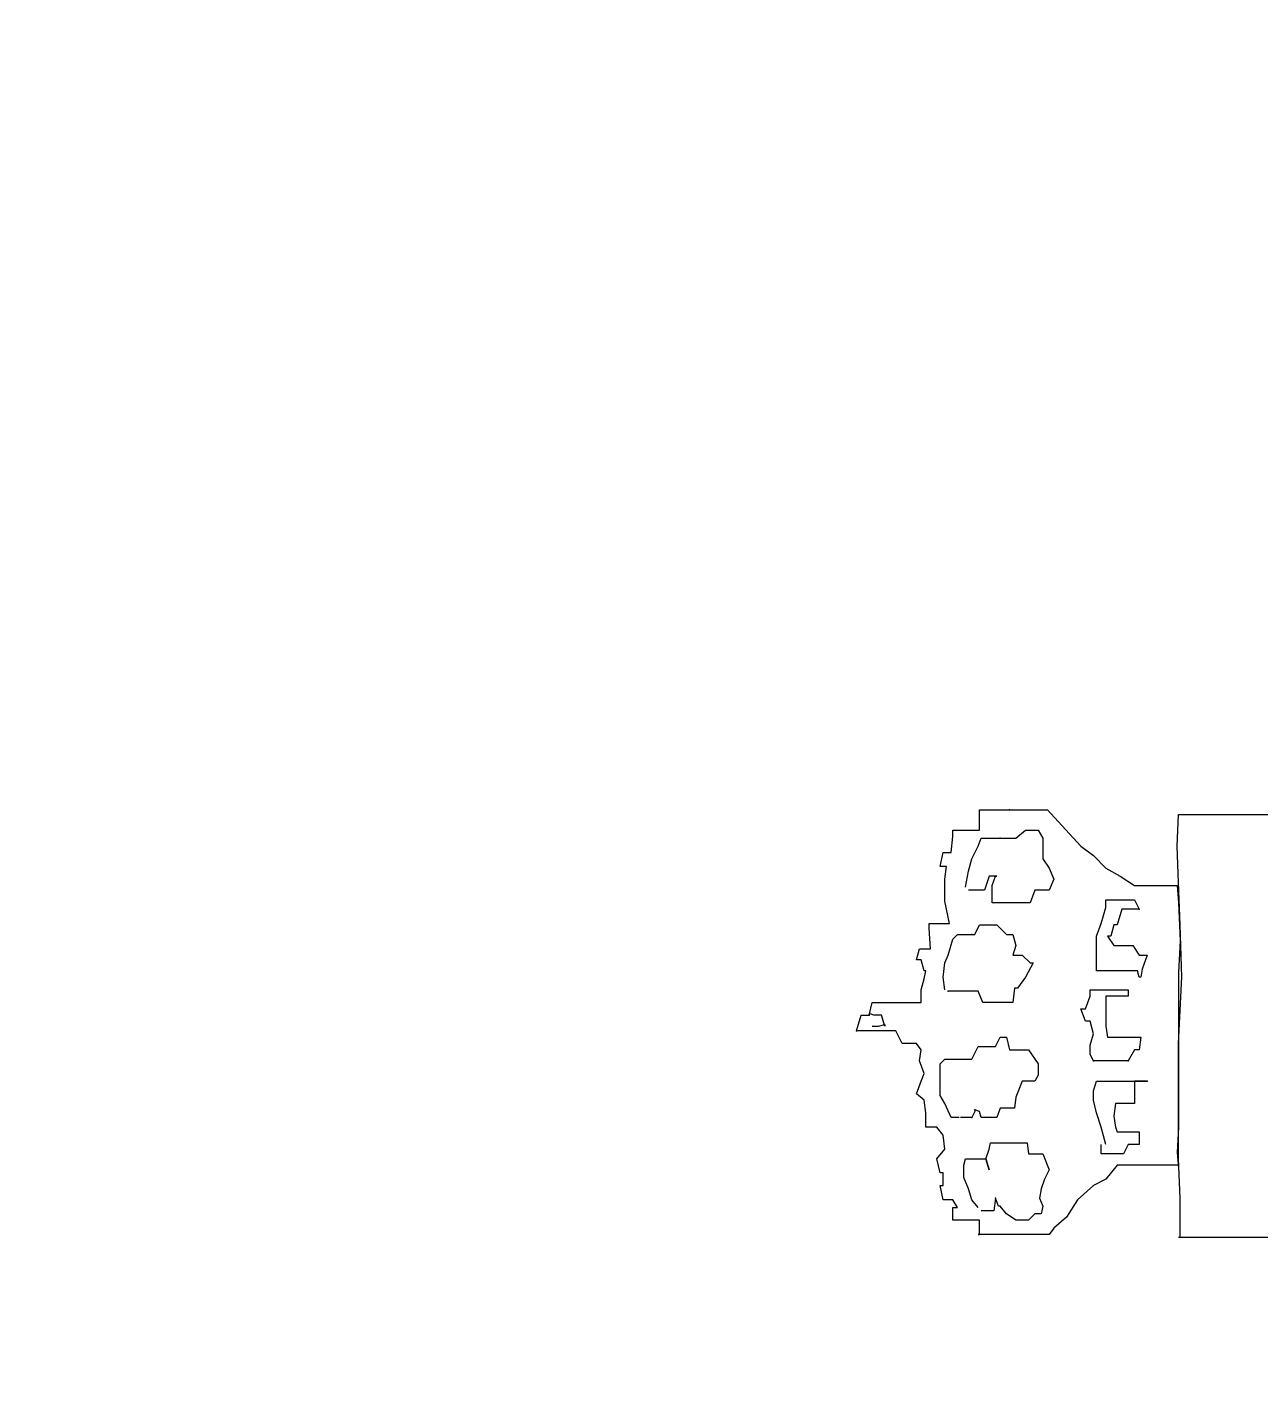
# Model space of a CAD drawing. Extents: x 731154 to 731744, y 4379381 to 4380408.
# Drawn here: x 731177.78 to 731185.58, y 4380248.94 to 4380257.48 of the extents above; entities that cross this region are included whole.
import ezdxf

# ---------------------------------------------------------------- set-up
doc = ezdxf.new("R2010")
doc.units = 0
doc.layers.get('0').update_dxf_attribs({"linetype": 'CONTINUOUS'})

msp = doc.modelspace()

# ---------------------------------------------------------------- linework, layer by layer
at = {"color": 0, "linetype": 'CONTINUOUS'}
for p, q in [((731183.81, 4380252.39), (731183.81, 4380252.52)), ((731183.81, 4380252.52), (731183.84, 4380252.52)), ((731183.81, 4380252.39), (731183.81, 4380252.52)), ((731183.81, 4380252.52), (731183.84, 4380252.52)), ((731183.84, 4380252.52), (731183.88, 4380252.52)), ((731183.84, 4380252.52), (731183.88, 4380252.52)), ((731183.88, 4380252.52), (731183.92, 4380252.52)), ((731183.88, 4380252.52), (731183.92, 4380252.52)), ((731183.92, 4380252.52), (731183.94, 4380252.52)), ((731183.92, 4380252.52), (731183.94, 4380252.52)), ((731183.94, 4380252.52), (731184, 4380252.52)), ((731183.94, 4380252.52), (731184, 4380252.52)), ((731184, 4380252.52), (731184.05, 4380252.52)), ((731184, 4380252.52), (731184.05, 4380252.52)), ((731184.05, 4380252.52), (731184.09, 4380252.52)), ((731184.05, 4380252.52), (731184.09, 4380252.52)), ((731184.09, 4380252.52), (731184.14, 4380252.52)), ((731184.09, 4380252.52), (731184.14, 4380252.52)), ((731184.14, 4380252.52), (731184.19, 4380252.52)), ((731184.14, 4380252.52), (731184.19, 4380252.52)), ((731184.19, 4380252.52), (731184.24, 4380252.52)), ((731184.19, 4380252.52), (731184.24, 4380252.52)), ((731184.24, 4380252.52), (731184.33, 4380252.42)), ((731184.24, 4380252.52), (731184.33, 4380252.42)), ((731185.06, 4380252.29), (731185.07, 4380252.49)), ((731185.06, 4380252.29), (731185.07, 4380252.49)), ((731185.07, 4380252.49), (731185.14, 4380252.49)), ((731185.07, 4380252.49), (731185.14, 4380252.49)), ((731185.14, 4380252.49), (731185.29, 4380252.49)), ((731185.14, 4380252.49), (731185.29, 4380252.49)), ((731185.29, 4380252.49), (731185.5, 4380252.49)), ((731185.29, 4380252.49), (731185.5, 4380252.49)), ((731185.5, 4380252.49), (731185.66, 4380252.49)), ((731185.5, 4380252.49), (731185.66, 4380252.49)), ((731183.64, 4380252.35), (731183.64, 4380252.39)), ((731183.64, 4380252.39), (731183.68, 4380252.39)), ((731183.64, 4380252.35), (731183.64, 4380252.39)), ((731183.64, 4380252.39), (731183.68, 4380252.39)), ((731183.68, 4380252.39), (731183.72, 4380252.39)), ((731183.68, 4380252.39), (731183.72, 4380252.39)), ((731183.72, 4380252.39), (731183.76, 4380252.39)), ((731183.72, 4380252.39), (731183.76, 4380252.39)), ((731183.76, 4380252.39), (731183.81, 4380252.39)), ((731183.76, 4380252.39), (731183.81, 4380252.39)), ((731184.04, 4380252.34), (731184.1, 4380252.39)), ((731184.04, 4380252.34), (731184.1, 4380252.39)), ((731184.1, 4380252.39), (731184.18, 4380252.39)), ((731184.1, 4380252.39), (731184.18, 4380252.39)), ((731184.18, 4380252.39), (731184.21, 4380252.34)), ((731184.18, 4380252.39), (731184.21, 4380252.34)), ((731184.33, 4380252.42), (731184.45, 4380252.29)), ((731184.33, 4380252.42), (731184.45, 4380252.29)), ((731183.63, 4380252.25), (731183.64, 4380252.35)), ((731183.63, 4380252.25), (731183.64, 4380252.35)), ((731183.76, 4380252.21), (731183.8, 4380252.29)), ((731183.76, 4380252.21), (731183.8, 4380252.29)), ((731183.8, 4380252.29), (731183.82, 4380252.34)), ((731183.8, 4380252.29), (731183.82, 4380252.34)), ((731183.82, 4380252.34), (731183.87, 4380252.34)), ((731183.82, 4380252.34), (731183.87, 4380252.34)), ((731183.87, 4380252.34), (731183.92, 4380252.34)), ((731183.87, 4380252.34), (731183.92, 4380252.34)), ((731183.92, 4380252.34), (731183.94, 4380252.34)), ((731183.92, 4380252.34), (731183.94, 4380252.34)), ((731183.94, 4380252.34), (731183.98, 4380252.34)), ((731183.94, 4380252.34), (731183.98, 4380252.34)), ((731183.98, 4380252.34), (731184, 4380252.34)), ((731183.98, 4380252.34), (731184, 4380252.34)), ((731184, 4380252.34), (731184.04, 4380252.34)), ((731184, 4380252.34), (731184.04, 4380252.34)), ((731184.21, 4380252.34), (731184.21, 4380252.27)), ((731184.21, 4380252.34), (731184.21, 4380252.27)), ((731184.45, 4380252.29), (731184.53, 4380252.23)), ((731184.45, 4380252.29), (731184.53, 4380252.23)), ((731185.07, 4380252.06), (731185.06, 4380252.29)), ((731185.07, 4380252.06), (731185.06, 4380252.29)), ((731183.56, 4380252.16), (731183.58, 4380252.25)), ((731183.56, 4380252.16), (731183.58, 4380252.25)), ((731183.58, 4380252.25), (731183.63, 4380252.25)), ((731183.58, 4380252.25), (731183.63, 4380252.25)), ((731183.74, 4380252.13), (731183.76, 4380252.21)), ((731183.74, 4380252.13), (731183.76, 4380252.21)), ((731184.21, 4380252.27), (731184.21, 4380252.21)), ((731184.21, 4380252.27), (731184.21, 4380252.21)), ((731184.21, 4380252.21), (731184.25, 4380252.15)), ((731184.21, 4380252.21), (731184.25, 4380252.15)), ((731184.53, 4380252.23), (731184.61, 4380252.15)), ((731184.53, 4380252.23), (731184.61, 4380252.15)), ((731183.6, 4380252.16), (731183.56, 4380252.16)), ((731183.6, 4380252.16), (731183.56, 4380252.16)), ((731183.59, 4380252.08), (731183.6, 4380252.16)), ((731183.59, 4380252.08), (731183.6, 4380252.16)), ((731183.72, 4380252.03), (731183.74, 4380252.13)), ((731183.72, 4380252.03), (731183.74, 4380252.13)), ((731184.25, 4380252.15), (731184.28, 4380252.08)), ((731184.25, 4380252.15), (731184.28, 4380252.08)), ((731184.61, 4380252.15), (731184.7, 4380252.1)), ((731184.61, 4380252.15), (731184.7, 4380252.1)), ((731183.59, 4380251.94), (731183.59, 4380252.08)), ((731183.59, 4380251.94), (731183.59, 4380252.08)), ((731183.87, 4380252.1), (731183.84, 4380252.01)), ((731183.87, 4380252.1), (731183.84, 4380252.01)), ((731183.89, 4380252.1), (731183.87, 4380252.1)), ((731183.89, 4380252.1), (731183.87, 4380252.1)), ((731183.89, 4380252.04), (731183.91, 4380252.1)), ((731183.91, 4380252.1), (731183.89, 4380252.1)), ((731183.89, 4380252.04), (731183.91, 4380252.1)), ((731183.91, 4380252.1), (731183.89, 4380252.1)), ((731183.89, 4380251.93), (731183.89, 4380252.04)), ((731183.89, 4380251.93), (731183.89, 4380252.04)), ((731183.91, 4380252.1), (731183.92, 4380252.1)), ((731183.92, 4380252.1), (731183.91, 4380252.1)), ((731183.91, 4380252.1), (731183.92, 4380252.1)), ((731183.92, 4380252.1), (731183.91, 4380252.1)), ((731184.28, 4380252.08), (731184.25, 4380252.01)), ((731184.28, 4380252.08), (731184.25, 4380252.01)), ((731184.7, 4380252.1), (731184.79, 4380252.04)), ((731184.7, 4380252.1), (731184.79, 4380252.04)), ((731184.79, 4380252.04), (731184.83, 4380252.04)), ((731184.79, 4380252.04), (731184.83, 4380252.04)), ((731184.83, 4380252.04), (731184.9, 4380252.04)), ((731184.83, 4380252.04), (731184.9, 4380252.04)), ((731184.9, 4380252.04), (731184.99, 4380252.04)), ((731184.9, 4380252.04), (731184.99, 4380252.04)), ((731184.99, 4380252.04), (731185.02, 4380252.04)), ((731184.99, 4380252.04), (731185.02, 4380252.04)), ((731185.02, 4380252.04), (731185.06, 4380252.04)), ((731185.02, 4380252.04), (731185.06, 4380252.04)), ((731185.06, 4380252.04), (731185.07, 4380251.93)), ((731185.06, 4380252.04), (731185.07, 4380251.93)), ((731185.08, 4380251.79), (731185.07, 4380252.06)), ((731185.08, 4380251.79), (731185.07, 4380252.06)), ((731183.76, 4380252.01), (731183.74, 4380252.01)), ((731183.76, 4380252.01), (731183.74, 4380252.01)), ((731183.8, 4380252.01), (731183.76, 4380252.01)), ((731183.8, 4380252.01), (731183.76, 4380252.01)), ((731183.84, 4380252.01), (731183.8, 4380252.01)), ((731183.84, 4380252.01), (731183.8, 4380252.01)), ((731184.16, 4380252.01), (731184.13, 4380251.93)), ((731184.16, 4380252.01), (731184.13, 4380251.93)), ((731184.19, 4380252.01), (731184.16, 4380252.01)), ((731184.19, 4380252.01), (731184.16, 4380252.01)), ((731184.25, 4380252.01), (731184.19, 4380252.01)), ((731184.25, 4380252.01), (731184.19, 4380252.01)), ((731184.61, 4380251.9), (731184.61, 4380251.95)), ((731184.61, 4380251.95), (731184.64, 4380251.95)), ((731184.61, 4380251.9), (731184.61, 4380251.95)), ((731184.61, 4380251.95), (731184.64, 4380251.95)), ((731184.64, 4380251.95), (731184.68, 4380251.95)), ((731184.64, 4380251.95), (731184.68, 4380251.95)), ((731184.68, 4380251.95), (731184.72, 4380251.95)), ((731184.68, 4380251.95), (731184.72, 4380251.95)), ((731184.72, 4380251.95), (731184.79, 4380251.95)), ((731184.72, 4380251.95), (731184.79, 4380251.95)), ((731184.79, 4380251.95), (731184.82, 4380251.89)), ((731184.79, 4380251.95), (731184.82, 4380251.89)), ((731183.62, 4380251.8), (731183.59, 4380251.94)), ((731183.62, 4380251.8), (731183.59, 4380251.94)), ((731183.92, 4380251.93), (731183.89, 4380251.93)), ((731183.92, 4380251.93), (731183.89, 4380251.93)), ((731183.98, 4380251.93), (731183.92, 4380251.93)), ((731183.98, 4380251.93), (731183.92, 4380251.93)), ((731184.03, 4380251.93), (731183.98, 4380251.93)), ((731184.03, 4380251.93), (731183.98, 4380251.93)), ((731184.1, 4380251.93), (731184.03, 4380251.93)), ((731184.1, 4380251.93), (731184.03, 4380251.93)), ((731184.13, 4380251.93), (731184.1, 4380251.93)), ((731184.13, 4380251.93), (731184.1, 4380251.93)), ((731184.58, 4380251.8), (731184.61, 4380251.9)), ((731184.58, 4380251.8), (731184.61, 4380251.9)), ((731184.71, 4380251.89), (731184.68, 4380251.79)), ((731184.71, 4380251.89), (731184.68, 4380251.79)), ((731184.75, 4380251.89), (731184.71, 4380251.89)), ((731184.75, 4380251.89), (731184.71, 4380251.89)), ((731184.82, 4380251.89), (731184.75, 4380251.89)), ((731184.82, 4380251.89), (731184.75, 4380251.89)), ((731185.07, 4380251.93), (731185.08, 4380251.69)), ((731185.07, 4380251.93), (731185.08, 4380251.69)), ((731183.49, 4380251.77), (731183.49, 4380251.8)), ((731183.49, 4380251.8), (731183.51, 4380251.8)), ((731183.49, 4380251.77), (731183.49, 4380251.8)), ((731183.49, 4380251.8), (731183.51, 4380251.8)), ((731183.51, 4380251.8), (731183.55, 4380251.8)), ((731183.51, 4380251.8), (731183.55, 4380251.8)), ((731183.55, 4380251.8), (731183.59, 4380251.8)), ((731183.55, 4380251.8), (731183.59, 4380251.8)), ((731183.59, 4380251.8), (731183.62, 4380251.8)), ((731183.59, 4380251.8), (731183.62, 4380251.8)), ((731183.78, 4380251.73), (731183.81, 4380251.79)), ((731183.78, 4380251.73), (731183.81, 4380251.79)), ((731183.81, 4380251.79), (731183.84, 4380251.79)), ((731183.81, 4380251.79), (731183.84, 4380251.79)), ((731183.84, 4380251.79), (731183.92, 4380251.79)), ((731183.84, 4380251.79), (731183.92, 4380251.79)), ((731183.92, 4380251.79), (731183.98, 4380251.73)), ((731183.92, 4380251.79), (731183.98, 4380251.73)), ((731184.55, 4380251.72), (731184.58, 4380251.8)), ((731184.55, 4380251.72), (731184.58, 4380251.8)), ((731184.66, 4380251.79), (731184.64, 4380251.72)), ((731184.66, 4380251.79), (731184.64, 4380251.72)), ((731184.68, 4380251.79), (731184.66, 4380251.79)), ((731184.68, 4380251.79), (731184.66, 4380251.79)), ((731185.09, 4380251.46), (731185.08, 4380251.79)), ((731185.09, 4380251.46), (731185.08, 4380251.79)), ((731183.5, 4380251.64), (731183.49, 4380251.77)), ((731183.5, 4380251.64), (731183.49, 4380251.77)), ((731183.61, 4380251.6), (731183.64, 4380251.7)), ((731183.61, 4380251.6), (731183.64, 4380251.7)), ((731183.64, 4380251.7), (731183.67, 4380251.73)), ((731183.64, 4380251.7), (731183.67, 4380251.73)), ((731183.67, 4380251.73), (731183.69, 4380251.73)), ((731183.67, 4380251.73), (731183.69, 4380251.73)), ((731183.69, 4380251.73), (731183.72, 4380251.73)), ((731183.69, 4380251.73), (731183.72, 4380251.73)), ((731183.72, 4380251.73), (731183.76, 4380251.73)), ((731183.72, 4380251.73), (731183.76, 4380251.73)), ((731183.76, 4380251.73), (731183.78, 4380251.73)), ((731183.76, 4380251.73), (731183.78, 4380251.73)), ((731183.98, 4380251.73), (731184.02, 4380251.73)), ((731183.98, 4380251.73), (731184.02, 4380251.73)), ((731184.02, 4380251.73), (731184.04, 4380251.66)), ((731184.02, 4380251.73), (731184.04, 4380251.66)), ((731184.55, 4380251.66), (731184.55, 4380251.72)), ((731184.55, 4380251.66), (731184.55, 4380251.72)), ((731184.64, 4380251.72), (731184.62, 4380251.72)), ((731184.62, 4380251.72), (731184.66, 4380251.66)), ((731184.64, 4380251.72), (731184.62, 4380251.72)), ((731184.62, 4380251.72), (731184.66, 4380251.66)), ((731183.41, 4380251.57), (731183.43, 4380251.64)), ((731183.41, 4380251.57), (731183.43, 4380251.64)), ((731183.43, 4380251.64), (731183.46, 4380251.64)), ((731183.43, 4380251.64), (731183.46, 4380251.64)), ((731183.46, 4380251.64), (731183.49, 4380251.64)), ((731183.46, 4380251.64), (731183.49, 4380251.64)), ((731183.49, 4380251.64), (731183.5, 4380251.64)), ((731183.49, 4380251.64), (731183.5, 4380251.64)), ((731184.04, 4380251.66), (731184.02, 4380251.6)), ((731184.04, 4380251.66), (731184.02, 4380251.6)), ((731184.55, 4380251.57), (731184.55, 4380251.66)), ((731184.55, 4380251.57), (731184.55, 4380251.66)), ((731184.66, 4380251.66), (731184.7, 4380251.66)), ((731184.66, 4380251.66), (731184.7, 4380251.66)), ((731184.7, 4380251.66), (731184.74, 4380251.66)), ((731184.7, 4380251.66), (731184.74, 4380251.66)), ((731184.74, 4380251.66), (731184.78, 4380251.66)), ((731184.74, 4380251.66), (731184.78, 4380251.66)), ((731184.78, 4380251.66), (731184.82, 4380251.6)), ((731184.78, 4380251.66), (731184.82, 4380251.6)), ((731185.08, 4380251.69), (731185.07, 4380251.49)), ((731185.08, 4380251.69), (731185.07, 4380251.49)), ((731183.44, 4380251.57), (731183.41, 4380251.57)), ((731183.44, 4380251.57), (731183.41, 4380251.57)), ((731183.46, 4380251.5), (731183.44, 4380251.57)), ((731183.46, 4380251.5), (731183.44, 4380251.57)), ((731183.58, 4380251.46), (731183.59, 4380251.55)), ((731183.58, 4380251.46), (731183.59, 4380251.55)), ((731183.59, 4380251.55), (731183.61, 4380251.6)), ((731183.59, 4380251.55), (731183.61, 4380251.6)), ((731184.02, 4380251.6), (731184.08, 4380251.6)), ((731184.02, 4380251.6), (731184.08, 4380251.6)), ((731184.08, 4380251.6), (731184.13, 4380251.55)), ((731184.08, 4380251.6), (731184.13, 4380251.55)), ((731184.15, 4380251.55), (731184.1, 4380251.46)), ((731184.15, 4380251.55), (731184.1, 4380251.46)), ((731184.13, 4380251.55), (731184.15, 4380251.55)), ((731184.13, 4380251.55), (731184.15, 4380251.55)), ((731184.55, 4380251.5), (731184.55, 4380251.57)), ((731184.55, 4380251.5), (731184.55, 4380251.57)), ((731184.82, 4380251.6), (731184.83, 4380251.6)), ((731184.82, 4380251.6), (731184.83, 4380251.6)), ((731184.83, 4380251.6), (731184.87, 4380251.6)), ((731184.83, 4380251.6), (731184.87, 4380251.6)), ((731184.87, 4380251.6), (731184.84, 4380251.51)), ((731184.87, 4380251.6), (731184.84, 4380251.51)), ((731183.44, 4380251.38), (731183.46, 4380251.45)), ((731183.44, 4380251.38), (731183.46, 4380251.45)), ((731183.46, 4380251.45), (731183.47, 4380251.5)), ((731183.47, 4380251.5), (731183.46, 4380251.5)), ((731183.46, 4380251.45), (731183.47, 4380251.5)), ((731183.47, 4380251.5), (731183.46, 4380251.5)), ((731183.59, 4380251.38), (731183.58, 4380251.46)), ((731183.59, 4380251.38), (731183.58, 4380251.46)), ((731184.1, 4380251.46), (731184.05, 4380251.39)), ((731184.1, 4380251.46), (731184.05, 4380251.39)), ((731184.58, 4380251.5), (731184.55, 4380251.5)), ((731184.58, 4380251.5), (731184.55, 4380251.5)), ((731184.64, 4380251.5), (731184.58, 4380251.5)), ((731184.64, 4380251.5), (731184.58, 4380251.5)), ((731184.72, 4380251.5), (731184.64, 4380251.5)), ((731184.72, 4380251.5), (731184.64, 4380251.5)), ((731184.79, 4380251.5), (731184.72, 4380251.5)), ((731184.79, 4380251.5), (731184.72, 4380251.5)), ((731184.81, 4380251.5), (731184.79, 4380251.5)), ((731184.81, 4380251.5), (731184.79, 4380251.5)), ((731184.82, 4380251.46), (731184.81, 4380251.5)), ((731184.82, 4380251.46), (731184.81, 4380251.5)), ((731184.83, 4380251.46), (731184.82, 4380251.46)), ((731184.83, 4380251.46), (731184.82, 4380251.46)), ((731184.84, 4380251.51), (731184.83, 4380251.46)), ((731184.84, 4380251.51), (731184.83, 4380251.46)), ((731185.07, 4380251.49), (731185.07, 4380251.27)), ((731185.07, 4380251.49), (731185.07, 4380251.27)), ((731185.07, 4380251.04), (731185.09, 4380251.46)), ((731185.07, 4380251.04), (731185.09, 4380251.46)), ((731183.44, 4380251.3), (731183.44, 4380251.38)), ((731183.44, 4380251.3), (731183.44, 4380251.38)), ((731183.64, 4380251.37), (731183.61, 4380251.37)), ((731183.64, 4380251.37), (731183.61, 4380251.37)), ((731183.68, 4380251.37), (731183.64, 4380251.37)), ((731183.68, 4380251.37), (731183.64, 4380251.37)), ((731183.72, 4380251.37), (731183.68, 4380251.37)), ((731183.72, 4380251.37), (731183.68, 4380251.37)), ((731183.74, 4380251.37), (731183.72, 4380251.37)), ((731183.74, 4380251.37), (731183.72, 4380251.37)), ((731183.76, 4380251.37), (731183.74, 4380251.37)), ((731183.76, 4380251.37), (731183.74, 4380251.37)), ((731183.8, 4380251.37), (731183.76, 4380251.37)), ((731183.8, 4380251.37), (731183.76, 4380251.37)), ((731183.83, 4380251.3), (731183.8, 4380251.37)), ((731183.83, 4380251.3), (731183.8, 4380251.37)), ((731184.03, 4380251.39), (731184.02, 4380251.3)), ((731184.03, 4380251.39), (731184.02, 4380251.3)), ((731184.05, 4380251.39), (731184.03, 4380251.39)), ((731184.05, 4380251.39), (731184.03, 4380251.39)), ((731184.51, 4380251.34), (731184.51, 4380251.38)), ((731184.51, 4380251.38), (731184.53, 4380251.38)), ((731184.51, 4380251.34), (731184.51, 4380251.38)), ((731184.51, 4380251.38), (731184.53, 4380251.38)), ((731184.53, 4380251.38), (731184.58, 4380251.38)), ((731184.53, 4380251.38), (731184.58, 4380251.38)), ((731184.58, 4380251.38), (731184.66, 4380251.38)), ((731184.58, 4380251.38), (731184.66, 4380251.38)), ((731184.66, 4380251.38), (731184.71, 4380251.38)), ((731184.66, 4380251.38), (731184.71, 4380251.38)), ((731184.71, 4380251.38), (731184.75, 4380251.38)), ((731184.71, 4380251.38), (731184.75, 4380251.38)), ((731184.75, 4380251.38), (731184.75, 4380251.34)), ((731184.75, 4380251.38), (731184.75, 4380251.34)), ((731183.11, 4380251.22), (731183.13, 4380251.3)), ((731183.11, 4380251.22), (731183.13, 4380251.3)), ((731183.13, 4380251.3), (731183.15, 4380251.3)), ((731183.13, 4380251.3), (731183.15, 4380251.3)), ((731183.15, 4380251.3), (731183.19, 4380251.3)), ((731183.15, 4380251.3), (731183.19, 4380251.3)), ((731183.19, 4380251.3), (731183.24, 4380251.3)), ((731183.19, 4380251.3), (731183.24, 4380251.3)), ((731183.24, 4380251.3), (731183.3, 4380251.3)), ((731183.24, 4380251.3), (731183.3, 4380251.3)), ((731183.3, 4380251.3), (731183.34, 4380251.3)), ((731183.3, 4380251.3), (731183.34, 4380251.3)), ((731183.34, 4380251.3), (731183.38, 4380251.3)), ((731183.34, 4380251.3), (731183.38, 4380251.3)), ((731183.38, 4380251.3), (731183.41, 4380251.3)), ((731183.38, 4380251.3), (731183.41, 4380251.3)), ((731183.41, 4380251.3), (731183.43, 4380251.3)), ((731183.41, 4380251.3), (731183.43, 4380251.3)), ((731183.43, 4380251.3), (731183.44, 4380251.3)), ((731183.43, 4380251.3), (731183.44, 4380251.3)), ((731183.87, 4380251.3), (731183.83, 4380251.3)), ((731183.87, 4380251.3), (731183.83, 4380251.3)), ((731183.94, 4380251.3), (731183.87, 4380251.3)), ((731183.94, 4380251.3), (731183.87, 4380251.3)), ((731184, 4380251.3), (731183.94, 4380251.3)), ((731184, 4380251.3), (731183.94, 4380251.3)), ((731184.02, 4380251.3), (731184, 4380251.3)), ((731184.02, 4380251.3), (731184, 4380251.3)), ((731184.48, 4380251.26), (731184.51, 4380251.34)), ((731184.48, 4380251.26), (731184.51, 4380251.34)), ((731184.64, 4380251.34), (731184.61, 4380251.34)), ((731184.61, 4380251.34), (731184.61, 4380251.19)), ((731184.64, 4380251.34), (731184.61, 4380251.34)), ((731184.61, 4380251.34), (731184.61, 4380251.19)), ((731184.68, 4380251.34), (731184.64, 4380251.34)), ((731184.68, 4380251.34), (731184.64, 4380251.34)), ((731184.72, 4380251.34), (731184.68, 4380251.34)), ((731184.72, 4380251.34), (731184.68, 4380251.34)), ((731184.75, 4380251.34), (731184.72, 4380251.34)), ((731184.75, 4380251.34), (731184.72, 4380251.34)), ((731185.07, 4380251.27), (731185.07, 4380251)), ((731185.07, 4380251.27), (731185.07, 4380251)), ((731183.03, 4380251.12), (731183.06, 4380251.22)), ((731183.03, 4380251.12), (731183.06, 4380251.22)), ((731183.06, 4380251.22), (731183.1, 4380251.22)), ((731183.06, 4380251.22), (731183.1, 4380251.22)), ((731183.1, 4380251.22), (731183.11, 4380251.22)), ((731183.1, 4380251.22), (731183.11, 4380251.22)), ((731183.14, 4380251.22), (731183.11, 4380251.23)), ((731183.11, 4380251.23), (731183.11, 4380251.22)), ((731183.14, 4380251.22), (731183.11, 4380251.23)), ((731183.11, 4380251.23), (731183.11, 4380251.22)), ((731183.19, 4380251.22), (731183.14, 4380251.22)), ((731183.19, 4380251.22), (731183.14, 4380251.22)), ((731183.21, 4380251.15), (731183.19, 4380251.22)), ((731183.21, 4380251.15), (731183.19, 4380251.22)), ((731184.48, 4380251.18), (731184.45, 4380251.26)), ((731184.45, 4380251.26), (731184.48, 4380251.26)), ((731184.48, 4380251.18), (731184.45, 4380251.26)), ((731184.45, 4380251.26), (731184.48, 4380251.26)), ((731184.51, 4380251.18), (731184.48, 4380251.18)), ((731184.51, 4380251.18), (731184.48, 4380251.18)), ((731184.53, 4380251.1), (731184.51, 4380251.18)), ((731184.53, 4380251.1), (731184.51, 4380251.18)), ((731184.61, 4380251.19), (731184.61, 4380251.15)), ((731184.61, 4380251.19), (731184.61, 4380251.15)), ((731183.04, 4380251.12), (731183.03, 4380251.12)), ((731183.04, 4380251.12), (731183.03, 4380251.12)), ((731183.1, 4380251.12), (731183.04, 4380251.12)), ((731183.1, 4380251.12), (731183.04, 4380251.12)), ((731183.15, 4380251.12), (731183.1, 4380251.12)), ((731183.15, 4380251.12), (731183.1, 4380251.12)), ((731183.13, 4380251.15), (731183.17, 4380251.15)), ((731183.13, 4380251.15), (731183.17, 4380251.15)), ((731183.2, 4380251.12), (731183.15, 4380251.12)), ((731183.2, 4380251.12), (731183.15, 4380251.12)), ((731183.17, 4380251.15), (731183.21, 4380251.16)), ((731183.17, 4380251.15), (731183.21, 4380251.16)), ((731183.24, 4380251.12), (731183.2, 4380251.12)), ((731183.24, 4380251.12), (731183.2, 4380251.12)), ((731183.21, 4380251.16), (731183.21, 4380251.15)), ((731183.21, 4380251.16), (731183.21, 4380251.15)), ((731183.28, 4380251.12), (731183.24, 4380251.12)), ((731183.28, 4380251.12), (731183.24, 4380251.12)), ((731183.32, 4380251.04), (731183.28, 4380251.12)), ((731183.32, 4380251.04), (731183.28, 4380251.12)), ((731184.51, 4380251.03), (731184.53, 4380251.1)), ((731184.51, 4380251.03), (731184.53, 4380251.1)), ((731184.61, 4380251.15), (731184.62, 4380251.08)), ((731184.61, 4380251.15), (731184.62, 4380251.08)), ((731183.38, 4380251.04), (731183.32, 4380251.04)), ((731183.38, 4380251.04), (731183.32, 4380251.04)), ((731183.41, 4380251.04), (731183.38, 4380251.04)), ((731183.41, 4380251.04), (731183.38, 4380251.04)), ((731183.44, 4380251), (731183.41, 4380251.04)), ((731183.44, 4380251), (731183.41, 4380251.04)), ((731183.76, 4380250.94), (731183.8, 4380251.02)), ((731183.76, 4380250.94), (731183.8, 4380251.02)), ((731183.8, 4380251.02), (731183.91, 4380251.02)), ((731183.8, 4380251.02), (731183.91, 4380251.02)), ((731183.91, 4380251.02), (731183.94, 4380251.08)), ((731183.91, 4380251.02), (731183.94, 4380251.08)), ((731183.94, 4380251.08), (731183.98, 4380251.08)), ((731183.94, 4380251.08), (731183.98, 4380251.08)), ((731183.98, 4380251.08), (731184, 4380251)), ((731183.98, 4380251.08), (731184, 4380251)), ((731184.51, 4380250.97), (731184.51, 4380251.03)), ((731184.51, 4380250.97), (731184.51, 4380251.03)), ((731184.62, 4380251.08), (731184.64, 4380251.08)), ((731184.62, 4380251.08), (731184.64, 4380251.08)), ((731184.64, 4380251.08), (731184.66, 4380251.08)), ((731184.64, 4380251.08), (731184.66, 4380251.08)), ((731184.66, 4380251.08), (731184.7, 4380251.08)), ((731184.66, 4380251.08), (731184.7, 4380251.08)), ((731184.7, 4380251.08), (731184.75, 4380251.08)), ((731184.7, 4380251.08), (731184.75, 4380251.08)), ((731184.75, 4380251.08), (731184.79, 4380251.08)), ((731184.75, 4380251.08), (731184.79, 4380251.08)), ((731184.79, 4380251.08), (731184.83, 4380251.08)), ((731184.79, 4380251.08), (731184.83, 4380251.08)), ((731184.83, 4380251.08), (731184.82, 4380251)), ((731184.83, 4380251.08), (731184.82, 4380251)), ((731185.07, 4380250.7), (731185.07, 4380251.04)), ((731185.07, 4380250.7), (731185.07, 4380251.04)), ((731183.43, 4380250.93), (731183.44, 4380251)), ((731183.43, 4380250.93), (731183.44, 4380251)), ((731183.46, 4380250.85), (731183.43, 4380250.93)), ((731183.46, 4380250.85), (731183.43, 4380250.93)), ((731183.56, 4380250.91), (731183.59, 4380250.94)), ((731183.56, 4380250.91), (731183.59, 4380250.94)), ((731183.59, 4380250.94), (731183.61, 4380250.94)), ((731183.59, 4380250.94), (731183.61, 4380250.94)), ((731183.61, 4380250.94), (731183.64, 4380250.94)), ((731183.61, 4380250.94), (731183.64, 4380250.94)), ((731183.64, 4380250.94), (731183.69, 4380250.94)), ((731183.64, 4380250.94), (731183.69, 4380250.94)), ((731183.69, 4380250.94), (731183.72, 4380250.94)), ((731183.69, 4380250.94), (731183.72, 4380250.94)), ((731183.72, 4380250.94), (731183.76, 4380250.94)), ((731183.72, 4380250.94), (731183.76, 4380250.94)), ((731184, 4380251), (731184.04, 4380251)), ((731184, 4380251), (731184.04, 4380251)), ((731184.04, 4380251), (731184.12, 4380251)), ((731184.04, 4380251), (731184.12, 4380251)), ((731184.12, 4380251), (731184.18, 4380250.91)), ((731184.12, 4380251), (731184.18, 4380250.91)), ((731184.53, 4380250.93), (731184.51, 4380250.97)), ((731184.53, 4380250.93), (731184.51, 4380250.97)), ((731184.61, 4380250.93), (731184.53, 4380250.93)), ((731184.61, 4380250.93), (731184.53, 4380250.93)), ((731184.64, 4380250.93), (731184.61, 4380250.93)), ((731184.64, 4380250.93), (731184.61, 4380250.93)), ((731184.7, 4380250.93), (731184.64, 4380250.93)), ((731184.7, 4380250.93), (731184.64, 4380250.93)), ((731184.74, 4380250.93), (731184.7, 4380250.93)), ((731184.74, 4380250.93), (731184.7, 4380250.93)), ((731184.75, 4380250.93), (731184.74, 4380250.93)), ((731184.75, 4380250.93), (731184.74, 4380250.93)), ((731184.79, 4380251), (731184.75, 4380250.93)), ((731184.79, 4380251), (731184.75, 4380250.93)), ((731184.82, 4380251), (731184.79, 4380251)), ((731184.82, 4380251), (731184.79, 4380251)), ((731185.07, 4380251), (731185.07, 4380250.74)), ((731185.07, 4380251), (731185.07, 4380250.74)), ((731183.44, 4380250.8), (731183.46, 4380250.85)), ((731183.44, 4380250.8), (731183.46, 4380250.85)), ((731183.56, 4380250.8), (731183.56, 4380250.91)), ((731183.56, 4380250.8), (731183.56, 4380250.91)), ((731184.18, 4380250.84), (731184.16, 4380250.8)), ((731184.18, 4380250.84), (731184.16, 4380250.8)), ((731184.18, 4380250.91), (731184.18, 4380250.84)), ((731184.18, 4380250.91), (731184.18, 4380250.84)), ((731183.41, 4380250.72), (731183.44, 4380250.8)), ((731183.41, 4380250.72), (731183.44, 4380250.8)), ((731183.56, 4380250.71), (731183.56, 4380250.8)), ((731183.56, 4380250.71), (731183.56, 4380250.8)), ((731184.08, 4380250.8), (731184.04, 4380250.7)), ((731184.08, 4380250.8), (731184.04, 4380250.7)), ((731184.11, 4380250.8), (731184.08, 4380250.8)), ((731184.11, 4380250.8), (731184.08, 4380250.8)), ((731184.16, 4380250.8), (731184.11, 4380250.8)), ((731184.16, 4380250.8), (731184.11, 4380250.8)), ((731184.53, 4380250.74), (731184.55, 4380250.8)), ((731184.53, 4380250.74), (731184.55, 4380250.8)), ((731184.55, 4380250.8), (731184.61, 4380250.8)), ((731184.55, 4380250.8), (731184.61, 4380250.8)), ((731184.61, 4380250.8), (731184.66, 4380250.8)), ((731184.61, 4380250.8), (731184.66, 4380250.8)), ((731184.66, 4380250.8), (731184.7, 4380250.8)), ((731184.66, 4380250.8), (731184.7, 4380250.8)), ((731184.7, 4380250.8), (731184.72, 4380250.8)), ((731184.7, 4380250.8), (731184.72, 4380250.8)), ((731184.72, 4380250.8), (731184.74, 4380250.8)), ((731184.72, 4380250.8), (731184.74, 4380250.8)), ((731184.74, 4380250.8), (731184.78, 4380250.8)), ((731184.74, 4380250.8), (731184.78, 4380250.8)), ((731184.78, 4380250.8), (731184.79, 4380250.8)), ((731184.78, 4380250.8), (731184.79, 4380250.8)), ((731184.79, 4380250.8), (731184.81, 4380250.8)), ((731184.81, 4380250.8), (731184.79, 4380250.8)), ((731184.79, 4380250.8), (731184.79, 4380250.66)), ((731184.79, 4380250.8), (731184.81, 4380250.8)), ((731184.81, 4380250.8), (731184.79, 4380250.8)), ((731184.79, 4380250.8), (731184.79, 4380250.66)), ((731184.81, 4380250.8), (731184.82, 4380250.8)), ((731184.83, 4380250.8), (731184.81, 4380250.8)), ((731184.81, 4380250.8), (731184.82, 4380250.8)), ((731184.83, 4380250.8), (731184.81, 4380250.8)), ((731184.82, 4380250.8), (731184.84, 4380250.8)), ((731184.82, 4380250.8), (731184.84, 4380250.8)), ((731184.87, 4380250.8), (731184.83, 4380250.8)), ((731184.87, 4380250.8), (731184.83, 4380250.8)), ((731184.84, 4380250.8), (731184.87, 4380250.8)), ((731184.84, 4380250.8), (731184.87, 4380250.8)), ((731183.46, 4380250.68), (731183.41, 4380250.72)), ((731183.46, 4380250.68), (731183.41, 4380250.72)), ((731183.47, 4380250.6), (731183.46, 4380250.68)), ((731183.47, 4380250.6), (731183.46, 4380250.68)), ((731183.59, 4380250.66), (731183.56, 4380250.71)), ((731183.59, 4380250.66), (731183.56, 4380250.71)), ((731184.04, 4380250.7), (731184.03, 4380250.63)), ((731184.04, 4380250.7), (731184.03, 4380250.63)), ((731184.53, 4380250.68), (731184.53, 4380250.74)), ((731184.53, 4380250.68), (731184.53, 4380250.74)), ((731184.55, 4380250.6), (731184.53, 4380250.68)), ((731184.55, 4380250.6), (731184.53, 4380250.68)), ((731185.07, 4380250.74), (731185.07, 4380250.51)), ((731185.07, 4380250.74), (731185.07, 4380250.51)), ((731185.07, 4380250.31), (731185.07, 4380250.7)), ((731185.07, 4380250.31), (731185.07, 4380250.7)), ((731183.47, 4380250.51), (731183.47, 4380250.6)), ((731183.47, 4380250.51), (731183.47, 4380250.6)), ((731183.63, 4380250.57), (731183.59, 4380250.66)), ((731183.63, 4380250.57), (731183.59, 4380250.66)), ((731183.78, 4380250.61), (731183.76, 4380250.57)), ((731183.78, 4380250.61), (731183.76, 4380250.57)), ((731183.81, 4380250.61), (731183.78, 4380250.62)), ((731183.78, 4380250.62), (731183.78, 4380250.61)), ((731183.81, 4380250.61), (731183.78, 4380250.62)), ((731183.78, 4380250.62), (731183.78, 4380250.61)), ((731183.82, 4380250.57), (731183.81, 4380250.61)), ((731183.82, 4380250.57), (731183.81, 4380250.61)), ((731183.94, 4380250.63), (731183.92, 4380250.57)), ((731183.94, 4380250.63), (731183.92, 4380250.57)), ((731184, 4380250.63), (731183.94, 4380250.63)), ((731184, 4380250.63), (731183.94, 4380250.63)), ((731184.03, 4380250.63), (731184, 4380250.63)), ((731184.03, 4380250.63), (731184, 4380250.63)), ((731184.58, 4380250.51), (731184.55, 4380250.6)), ((731184.58, 4380250.51), (731184.55, 4380250.6)), ((731184.67, 4380250.66), (731184.66, 4380250.58)), ((731184.67, 4380250.66), (731184.66, 4380250.58)), ((731184.71, 4380250.66), (731184.67, 4380250.66)), ((731184.71, 4380250.66), (731184.67, 4380250.66)), ((731184.75, 4380250.66), (731184.71, 4380250.66)), ((731184.75, 4380250.66), (731184.71, 4380250.66)), ((731184.79, 4380250.66), (731184.75, 4380250.66)), ((731184.79, 4380250.66), (731184.75, 4380250.66)), ((731183.49, 4380250.51), (731183.47, 4380250.51)), ((731183.49, 4380250.51), (731183.47, 4380250.51)), ((731183.54, 4380250.51), (731183.49, 4380250.51)), ((731183.54, 4380250.51), (731183.49, 4380250.51)), ((731183.58, 4380250.46), (731183.54, 4380250.51)), ((731183.58, 4380250.46), (731183.54, 4380250.51)), ((731183.68, 4380250.57), (731183.63, 4380250.57)), ((731183.68, 4380250.57), (731183.63, 4380250.57)), ((731183.71, 4380250.57), (731183.69, 4380250.57)), ((731183.71, 4380250.57), (731183.69, 4380250.57)), ((731183.76, 4380250.57), (731183.71, 4380250.57)), ((731183.76, 4380250.57), (731183.71, 4380250.57)), ((731183.84, 4380250.57), (731183.82, 4380250.57)), ((731183.84, 4380250.57), (731183.82, 4380250.57)), ((731183.89, 4380250.57), (731183.84, 4380250.57)), ((731183.89, 4380250.57), (731183.84, 4380250.57)), ((731183.92, 4380250.57), (731183.89, 4380250.57)), ((731183.92, 4380250.57), (731183.89, 4380250.57)), ((731184.61, 4380250.4), (731184.58, 4380250.51)), ((731184.61, 4380250.4), (731184.58, 4380250.51)), ((731184.66, 4380250.58), (731184.67, 4380250.51)), ((731184.66, 4380250.58), (731184.67, 4380250.51)), ((731184.67, 4380250.51), (731184.68, 4380250.48)), ((731184.67, 4380250.51), (731184.68, 4380250.48)), ((731185.07, 4380250.51), (731185.06, 4380250.35)), ((731185.07, 4380250.51), (731185.06, 4380250.35)), ((731183.59, 4380250.37), (731183.58, 4380250.46)), ((731183.59, 4380250.37), (731183.58, 4380250.46)), ((731184.68, 4380250.48), (731184.7, 4380250.48)), ((731184.68, 4380250.48), (731184.7, 4380250.48)), ((731184.7, 4380250.48), (731184.72, 4380250.48)), ((731184.7, 4380250.48), (731184.72, 4380250.48)), ((731184.72, 4380250.48), (731184.73, 4380250.48)), ((731184.72, 4380250.48), (731184.73, 4380250.48)), ((731184.73, 4380250.48), (731184.78, 4380250.48)), ((731184.73, 4380250.48), (731184.78, 4380250.48)), ((731184.78, 4380250.48), (731184.82, 4380250.48)), ((731184.78, 4380250.48), (731184.82, 4380250.48)), ((731184.82, 4380250.48), (731184.82, 4380250.4)), ((731184.82, 4380250.48), (731184.82, 4380250.4)), ((731183.54, 4380250.31), (731183.59, 4380250.37)), ((731183.54, 4380250.31), (731183.59, 4380250.37)), ((731183.85, 4380250.31), (731183.87, 4380250.37)), ((731183.85, 4380250.31), (731183.87, 4380250.37)), ((731183.87, 4380250.37), (731183.88, 4380250.41)), ((731183.87, 4380250.37), (731183.88, 4380250.41)), ((731183.88, 4380250.41), (731183.91, 4380250.41)), ((731183.88, 4380250.41), (731183.91, 4380250.41)), ((731183.91, 4380250.41), (731183.94, 4380250.41)), ((731183.91, 4380250.41), (731183.94, 4380250.41)), ((731183.94, 4380250.41), (731184, 4380250.41)), ((731183.94, 4380250.41), (731184, 4380250.41)), ((731184, 4380250.41), (731184.08, 4380250.41)), ((731184, 4380250.41), (731184.08, 4380250.41)), ((731184.08, 4380250.41), (731184.11, 4380250.41)), ((731184.08, 4380250.41), (731184.11, 4380250.41)), ((731184.11, 4380250.41), (731184.12, 4380250.34)), ((731184.11, 4380250.41), (731184.12, 4380250.34)), ((731184.12, 4380250.34), (731184.21, 4380250.34)), ((731184.12, 4380250.34), (731184.21, 4380250.34)), ((731184.21, 4380250.34), (731184.25, 4380250.24)), ((731184.21, 4380250.34), (731184.25, 4380250.24)), ((731184.58, 4380250.34), (731184.58, 4380250.4)), ((731184.58, 4380250.34), (731184.58, 4380250.4)), ((731184.61, 4380250.34), (731184.58, 4380250.34)), ((731184.61, 4380250.34), (731184.58, 4380250.34)), ((731184.64, 4380250.34), (731184.61, 4380250.34)), ((731184.64, 4380250.34), (731184.61, 4380250.34)), ((731184.69, 4380250.34), (731184.64, 4380250.34)), ((731184.69, 4380250.34), (731184.64, 4380250.34)), ((731184.72, 4380250.34), (731184.69, 4380250.34)), ((731184.72, 4380250.34), (731184.69, 4380250.34)), ((731184.75, 4380250.4), (731184.72, 4380250.34)), ((731184.75, 4380250.4), (731184.72, 4380250.34)), ((731184.78, 4380250.4), (731184.75, 4380250.4)), ((731184.78, 4380250.4), (731184.75, 4380250.4)), ((731184.82, 4380250.4), (731184.78, 4380250.4)), ((731184.82, 4380250.4), (731184.78, 4380250.4)), ((731185.06, 4380250.35), (731185.07, 4380250.25)), ((731185.06, 4380250.35), (731185.07, 4380250.25)), ((731183.56, 4380250.22), (731183.54, 4380250.31)), ((731183.56, 4380250.22), (731183.54, 4380250.31)), ((731183.71, 4380250.27), (731183.72, 4380250.31)), ((731183.71, 4380250.27), (731183.72, 4380250.31)), ((731183.71, 4380250.19), (731183.71, 4380250.27)), ((731183.71, 4380250.19), (731183.71, 4380250.27)), ((731183.72, 4380250.31), (731183.76, 4380250.31)), ((731183.72, 4380250.31), (731183.76, 4380250.31)), ((731183.76, 4380250.31), (731183.81, 4380250.31)), ((731183.76, 4380250.31), (731183.81, 4380250.31)), ((731183.81, 4380250.31), (731183.85, 4380250.31)), ((731183.81, 4380250.31), (731183.85, 4380250.31)), ((731183.85, 4380250.31), (731183.87, 4380250.24)), ((731183.87, 4380250.24), (731183.85, 4380250.31)), ((731183.85, 4380250.31), (731183.87, 4380250.24)), ((731183.87, 4380250.24), (731183.85, 4380250.31)), ((731184.25, 4380250.24), (731184.22, 4380250.18)), ((731184.25, 4380250.24), (731184.22, 4380250.18)), ((731184.68, 4380250.27), (731184.61, 4380250.18)), ((731184.68, 4380250.27), (731184.61, 4380250.18)), ((731184.78, 4380250.27), (731184.68, 4380250.27)), ((731184.78, 4380250.27), (731184.68, 4380250.27)), ((731184.84, 4380250.27), (731184.78, 4380250.27)), ((731184.84, 4380250.27), (731184.78, 4380250.27)), ((731184.92, 4380250.27), (731184.84, 4380250.27)), ((731184.92, 4380250.27), (731184.84, 4380250.27)), ((731185.03, 4380250.27), (731184.92, 4380250.27)), ((731185.03, 4380250.27), (731184.92, 4380250.27)), ((731185.07, 4380250.27), (731185.03, 4380250.27)), ((731185.07, 4380250.27), (731185.03, 4380250.27)), ((731185.08, 4380250.06), (731185.07, 4380250.31)), ((731185.08, 4380250.06), (731185.07, 4380250.31)), ((731183.58, 4380250.22), (731183.56, 4380250.22)), ((731183.58, 4380250.22), (731183.56, 4380250.22)), ((731183.58, 4380250.14), (731183.58, 4380250.22)), ((731183.58, 4380250.14), (731183.58, 4380250.22)), ((731183.74, 4380250.12), (731183.71, 4380250.19)), ((731183.74, 4380250.12), (731183.71, 4380250.19)), ((731184.22, 4380250.18), (731184.2, 4380250.12)), ((731184.22, 4380250.18), (731184.2, 4380250.12)), ((731184.61, 4380250.18), (731184.53, 4380250.14)), ((731184.61, 4380250.18), (731184.53, 4380250.14)), ((731183.58, 4380250.05), (731183.56, 4380250.14)), ((731183.56, 4380250.14), (731183.58, 4380250.14)), ((731183.58, 4380250.05), (731183.56, 4380250.14)), ((731183.56, 4380250.14), (731183.58, 4380250.14)), ((731183.76, 4380250.05), (731183.74, 4380250.12)), ((731183.76, 4380250.05), (731183.74, 4380250.12)), ((731184.2, 4380250.12), (731184.19, 4380250.06)), ((731184.2, 4380250.12), (731184.19, 4380250.06)), ((731184.53, 4380250.14), (731184.43, 4380250.05)), ((731184.53, 4380250.14), (731184.43, 4380250.05)), ((731183.62, 4380250.05), (731183.58, 4380250.05)), ((731183.62, 4380250.05), (731183.58, 4380250.05)), ((731183.64, 4380250.05), (731183.62, 4380250.05)), ((731183.64, 4380250.05), (731183.62, 4380250.05)), ((731183.67, 4380250), (731183.64, 4380250.05)), ((731183.67, 4380250), (731183.64, 4380250.05)), ((731183.64, 4380249.92), (731183.64, 4380250)), ((731183.64, 4380250), (731183.67, 4380250)), ((731183.64, 4380249.92), (731183.64, 4380250)), ((731183.64, 4380250), (731183.67, 4380250)), ((731183.8, 4380250), (731183.76, 4380250.05)), ((731183.8, 4380250), (731183.76, 4380250.05)), ((731183.91, 4380250.06), (731183.9, 4380249.98)), ((731183.91, 4380250.06), (731183.9, 4380249.98)), ((731183.93, 4380250.01), (731183.91, 4380250.06)), ((731183.93, 4380250.01), (731183.91, 4380250.06)), ((731183.94, 4380250.01), (731183.93, 4380250.01)), ((731183.94, 4380250.01), (731183.93, 4380250.01)), ((731183.98, 4380249.96), (731183.94, 4380250.01)), ((731183.98, 4380249.96), (731183.94, 4380250.01)), ((731184.19, 4380250.06), (731184.21, 4380250.01)), ((731184.19, 4380250.06), (731184.21, 4380250.01)), ((731184.21, 4380250.01), (731184.2, 4380249.96)), ((731184.21, 4380250.01), (731184.2, 4380249.96)), ((731184.43, 4380250.05), (731184.36, 4380249.94)), ((731184.43, 4380250.05), (731184.36, 4380249.94)), ((731185.08, 4380249.81), (731185.08, 4380250.06)), ((731185.08, 4380249.81), (731185.08, 4380250.06)), ((731183.67, 4380249.92), (731183.64, 4380249.92)), ((731183.67, 4380249.92), (731183.64, 4380249.92)), ((731183.71, 4380249.92), (731183.67, 4380249.92)), ((731183.71, 4380249.92), (731183.67, 4380249.92)), ((731183.74, 4380249.92), (731183.71, 4380249.92)), ((731183.74, 4380249.92), (731183.71, 4380249.92)), ((731183.78, 4380249.92), (731183.74, 4380249.92)), ((731183.78, 4380249.92), (731183.74, 4380249.92)), ((731183.81, 4380249.92), (731183.78, 4380249.92)), ((731183.81, 4380249.92), (731183.78, 4380249.92)), ((731183.81, 4380249.83), (731183.81, 4380249.92)), ((731183.81, 4380249.83), (731183.81, 4380249.92)), ((731183.83, 4380249.98), (731183.82, 4380249.98)), ((731183.83, 4380249.98), (731183.82, 4380249.98)), ((731183.85, 4380249.98), (731183.83, 4380249.98)), ((731183.85, 4380249.98), (731183.83, 4380249.98)), ((731183.9, 4380249.98), (731183.85, 4380249.98)), ((731183.9, 4380249.98), (731183.85, 4380249.98)), ((731184.04, 4380249.92), (731183.98, 4380249.96)), ((731184.04, 4380249.92), (731183.98, 4380249.96)), ((731184.12, 4380249.92), (731184.04, 4380249.92)), ((731184.12, 4380249.92), (731184.04, 4380249.92)), ((731184.16, 4380249.96), (731184.12, 4380249.92)), ((731184.16, 4380249.96), (731184.12, 4380249.92)), ((731184.2, 4380249.96), (731184.16, 4380249.96)), ((731184.2, 4380249.96), (731184.16, 4380249.96)), ((731184.36, 4380249.94), (731184.28, 4380249.87)), ((731184.36, 4380249.94), (731184.28, 4380249.87)), ((731183.83, 4380249.83), (731183.8, 4380249.83)), ((731183.8, 4380249.83), (731183.81, 4380249.83)), ((731183.83, 4380249.83), (731183.8, 4380249.83)), ((731183.8, 4380249.83), (731183.81, 4380249.83)), ((731183.88, 4380249.83), (731183.83, 4380249.83)), ((731183.88, 4380249.83), (731183.83, 4380249.83)), ((731183.92, 4380249.83), (731183.88, 4380249.83)), ((731183.92, 4380249.83), (731183.88, 4380249.83)), ((731183.98, 4380249.83), (731183.92, 4380249.83)), ((731183.98, 4380249.83), (731183.92, 4380249.83)), ((731184, 4380249.83), (731183.98, 4380249.83)), ((731184, 4380249.83), (731183.98, 4380249.83)), ((731184.02, 4380249.83), (731184, 4380249.83)), ((731184.02, 4380249.83), (731184, 4380249.83)), ((731184.05, 4380249.83), (731184.02, 4380249.83)), ((731184.05, 4380249.83), (731184.02, 4380249.83)), ((731184.14, 4380249.83), (731184.05, 4380249.83)), ((731184.14, 4380249.83), (731184.05, 4380249.83)), ((731184.18, 4380249.83), (731184.14, 4380249.83)), ((731184.18, 4380249.83), (731184.14, 4380249.83)), ((731184.2, 4380249.83), (731184.18, 4380249.83)), ((731184.2, 4380249.83), (731184.18, 4380249.83)), ((731184.25, 4380249.83), (731184.2, 4380249.83)), ((731184.25, 4380249.83), (731184.2, 4380249.83)), ((731184.28, 4380249.87), (731184.25, 4380249.83)), ((731184.28, 4380249.87), (731184.25, 4380249.83)), ((731185.09, 4380249.81), (731185.07, 4380249.81)), ((731185.09, 4380249.81), (731185.07, 4380249.81)), ((731185.18, 4380249.81), (731185.09, 4380249.81)), ((731185.18, 4380249.81), (731185.09, 4380249.81)), ((731185.27, 4380249.81), (731185.18, 4380249.81)), ((731185.27, 4380249.81), (731185.18, 4380249.81)), ((731185.35, 4380249.81), (731185.27, 4380249.81)), ((731185.35, 4380249.81), (731185.27, 4380249.81)), ((731185.53, 4380249.81), (731185.35, 4380249.81)), ((731185.53, 4380249.81), (731185.35, 4380249.81)), ((731185.71, 4380249.81), (731185.53, 4380249.81)), ((731185.71, 4380249.81), (731185.53, 4380249.81))]:
    msp.add_line(p, q, dxfattribs=at)
for p in [(731184, 4380252.52), (731184, 4380252.52), (731183.94, 4380252.34), (731183.94, 4380252.34), (731184.82, 4380251.89), (731184.82, 4380251.89), (731183.76, 4380251.73), (731183.76, 4380251.73), (731183.61, 4380251.37), (731183.61, 4380251.37), (731183.11, 4380251.22), (731183.11, 4380251.22), (731183.03, 4380251.12), (731183.03, 4380251.12), (731184.53, 4380250.93), (731184.53, 4380250.93), (731184.75, 4380250.93), (731184.75, 4380250.93), (731184.87, 4380250.8), (731184.87, 4380250.8), (731183.78, 4380250.62), (731183.78, 4380250.62), (731183.76, 4380250.57), (731183.76, 4380250.57), (731183.91, 4380250.06), (731183.91, 4380250.06)]:
    msp.add_point(p, dxfattribs=at)

# ---------------------------------------------------------------- meshes
mesh = msp.add_polyface(dxfattribs=at)
corners = [(731154.5, 4379381), (731154.5, 4379381), (731154.5, 4379571.9618), (731462.5, 4379381), (731154.5, 4379746.4935), (731744, 4379381), (731154.5, 4380407.5), (731744, 4380042.0065), (731744, 4380407.5)]
mesh.append_faces([[corners[k] for k in face] for face in [(0, 1, 3, 2), (2, 3, 5, 4), (4, 5, 7, 6), (6, 7, 8, 8)]], dxfattribs={"vtx0": -1, "vtx2": -1, "color": 0})
mesh = msp.add_polyface(dxfattribs=at)
corners = [(731164.5, 4380221), (731164.5, 4380221), (731164.5, 4380395.2713), (731445.58, 4380221), (731164.5, 4380401.5), (731445.58, 4380227.2287), (731445.58, 4380401.5)]
mesh.append_faces([[corners[k] for k in face] for face in [(0, 1, 3, 2), (2, 3, 5, 4), (4, 5, 6, 6)]], dxfattribs={"vtx0": -1, "vtx2": -1, "color": 0})

doc.saveas('drawing.dxf')
